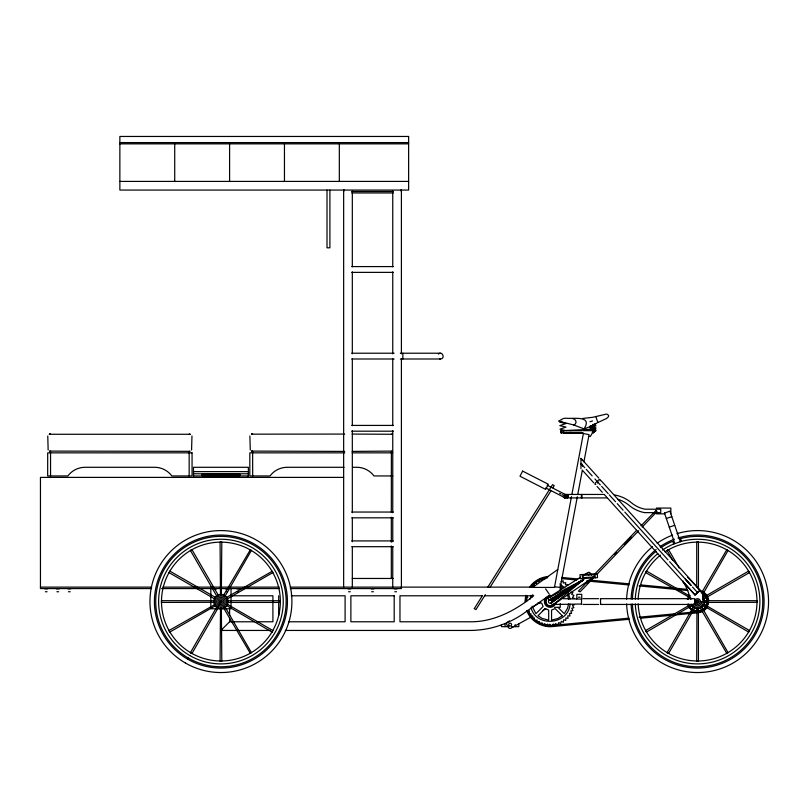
<?xml version="1.0" encoding="UTF-8"?>
<svg xmlns="http://www.w3.org/2000/svg" width="809" height="809" viewBox="0 0 809 809"><rect width="100%" height="100%" fill="white"/><g stroke="black" fill="none" stroke-linecap="round" stroke-linejoin="round"><path stroke-width="1.21" d="M702.859 592.319L702.849 593.553L706.035 596.981L707.167 601.522M213.889 601.562L213.97 600.723L161.436 600.693L161.436 602.432L213.94 602.311M581.732 604.02L555.904 604.454L555.904 603.585M600.794 604.02L600.743 604.444M525.001 601.562L525.789 595.313M526.163 601.562L526.912 595.606M592.39 577.333A1.76 1.76 0 0 1 591.652 578.445L552.608 605.193L551.121 603.008C553.022 601.856 551.03 598.822 549.22 600.116L547.814 597.982L580.437 577.282M707.187 602.118L705.448 607.094L702.394 609.855L703.486 610.421L703.385 609.197M707.622 602.149L706.732 605.739M708.775 602.209L706.753 608.014L703.81 610.896M564.551 497.565L564.682 496.766L564.449 497.909L607.508 497.909M566.391 495.047L568.343 496.048L567.645 497.424L564.773 496.18L564.793 494.451M557.725 569.536L532.615 587.415L554.458 587.415L571.488 496.595M571.953 494.127L583.38 433.543L589.063 434.615L583.906 461.939M577.343 496.716L560.232 587.395L554.458 586.859M577.808 494.238L582.268 470.636M530.178 599.044L531.038 595.363M568.636 603.898L567.473 608.429L564.278 613.667L558.038 607.428M570.072 604.08C568.636 624.75 536.266 627.824 531.038 607.761M47.761 435.99L48.146 450.016M249.89 435.99L250.284 450.016M690.906 608.469L690.674 609.673L691.816 609.238M704.224 594.655L704.467 593.452L703.314 593.887M214.79 604.606L168.97 630.555L169.314 631.364M169.425 631.556L169.839 632.062L169.607 631.455M214.496 604.283L215.295 605.516M226.51 597.477L272.218 571.245M226.955 598.347L227.369 598.842L226.54 597.355M227.369 598.842L272.886 572.57L272.431 571.569M691.998 605.779L691.129 604.283L645.612 630.555L645.845 631.172L646.482 632.062L691.938 605.516M646.482 632.062L646.249 631.455M748.719 571.326L749.528 572.57L704.002 598.842L703.436 597.679M169.162 572.388L169.708 571.488M214.79 598.518L215.346 597.477M226.955 604.778L227.369 604.283L272.886 630.555L272.542 631.364L272.016 632.062L226.56 605.516M272.016 632.062L272.249 631.455M581.519 598.68L581.519 604.444M703.436 605.445L704.002 604.283L749.528 630.555L748.719 631.799M700.23 610.775L699.886 611.958L699.067 611.038M280.369 602.311L280.399 600.723L227.865 600.693L227.916 602.311M757.173 601.562L757.062 600.693L704.497 600.693L704.396 601.34L704.497 602.432L757.113 602.311M757.062 600.693L757.062 602.432M190.56 550.464L191.935 549.604L218.218 595.121M218.036 595.313L216.711 595.99L217.216 595.576M250.345 653.379L223.648 608.004L225.023 607.144M249.93 653.52L251.427 652.651L225.145 607.134M672.704 560.222L667.071 550.474L668.568 549.604L679.206 568.029M726.826 653.46L700.281 608.004L701.656 607.144M726.563 653.52L728.07 652.651L701.787 607.134M532.049 596.921L532.777 594.696M688.226 599.247L688.803 597.568M567.372 497.747L568.07 495.907L567.311 497.909M703.203 605.516L748.659 632.062M689.753 607.124L689.298 608.267L690.512 608.055M705.387 596L705.842 594.858L704.629 595.07M400.829 190.793L401.264 189.741M691.27 598.427L645.612 572.57L645.845 571.953L646.482 571.063L689.834 596.091M592.805 424.442L593.533 424.381M527.306 610.603L529.47 610.926L528.621 613.384L531.149 613.991L530.269 615.993L532.858 616.266L532.231 618.369L534.365 617.874L534.476 620.473L537.065 620.099L536.974 622.283L539.482 621.595L539.674 623.769L542.081 622.768L542.546 624.902L544.801 623.608L545.529 625.67L547.612 624.103L548.583 626.055L551.667 626.055L553.295 624.022L554.721 625.67L555.449 623.608L557.714 624.902L558.776 622.525L560.576 623.769L561.335 621.282L563.276 622.283L563.721 619.714L565.774 620.473L565.885 617.874L568.019 618.369L567.807 615.77L569.981 615.993L569.445 613.434L571.639 613.384L570.79 610.926L572.944 610.603L571.791 608.257L573.905 607.67L572.469 605.496L574.481 604.636M697.934 612.201L698.491 611.108M565.633 494.653L564.227 497.404L567.301 497.353M218.086 607.984L191.935 653.52L190.934 653.065L190.428 652.651L216.711 607.134L218.036 607.802M250.345 549.746L223.648 595.121L224.154 595.535L225.145 595.99L251.417 550.433M592.046 433.543L590.378 436.425L588.719 436.425M667.769 653.176L667.071 652.651L693.353 607.134L694.526 607.701M701.534 592.957L726.826 549.665M702.414 594.908L728.07 550.474L726.573 549.645M191.581 450.016L191.966 435.99M189.286 434.099L190.449 434.271L49.268 434.271L50.249 434.079M251.73 434.16L344.664 434.079M474.307 608.59L482.376 595.748M487.776 587.203L552.577 484.631L554.226 485.673L552.881 487.807M485.38 594.655L475.925 609.622L474.276 608.57M490.102 587.182L550.858 491.012M688.206 606.629L688.864 605.597M706.277 597.527L706.935 596.496M566.098 430.813L559.98 429.174L566.027 427.112L559.808 425.635L565.865 423.572L559.636 422.086L561.881 421.236M595.778 423.542L594.271 424.199M548.583 626.055L549.796 624.245L551.667 626.055M584.047 428.881C592.886 415.169 573.591 419.092 566.128 418.223A11.771 11.771 0 0 0 563.276 418.556L558.594 421.125L573.793 425.008L584.047 428.881A65.569 65.569 0 0 0 597.831 422.45A70.565 70.565 0 0 0 604.101 419.598C606.356 418.981 611.361 415.786 607.063 414.218A3.236 3.236 0 0 0 605.456 414.299L592.643 417.313L582.733 418.465M529.804 586.798C534.152 580.822 541.17 576.959 548.553 576.483M530.734 587.476C534.698 582.086 540.938 578.384 547.622 577.768M705.812 607.347L701.524 610.825L697.874 611.634M566.401 494.451L566.027 494.855L547.147 485.178M706.864 599.196L707.703 598.296L706.5 598.063M227.865 602.432L280.43 602.432M588.851 580.215L578.425 591.106L580.154 591.804L594.13 577.211M594.939 573.864L636.653 530.31M641.001 525.769L655.957 510.519M587.081 583.309L588.821 581.509M591.419 578.789L593.149 576.979M614.81 554.367L616.549 552.557M624.346 544.417L631.273 537.176M596.749 574.471L638.685 530.694M642.174 527.053L657.029 511.541L655.775 510.348M607.872 498.455L695.012 594.939L700.129 590.307L687.64 577.221M221.079 630.292L229.594 621.777L254.35 621.777M560.465 589.185L562.245 587.395L560.121 585.807M226.54 605.769L227.369 604.283M220.493 594.726L220.068 542.07L220.928 541.959L221.797 542.07L221.363 594.726M220.068 594.625L221.797 594.625M221.363 608.398L221.797 661.054L220.928 661.165L220.068 661.054L220.493 608.398M221.797 608.499L220.088 608.52M696.701 587.122L696.701 542.07L697.793 541.959L698.44 542.07L698.44 589.619M698.44 542.07L697.793 542.172M697.793 608.388L698.41 608.469L698.44 661.054L697.57 661.165L696.701 661.054L696.954 608.419M698.41 608.52L696.731 608.52M698.207 592.036L696.923 593.189M690.947 599.408L689.238 595.111A49.086 49.086 0 0 0 682.897 581.499L683.261 581.175M682.897 581.499L695.012 594.939L700.129 590.307L699.482 590.873M695.659 594.362L695.012 594.939M694.982 610.805L694.061 611.614L693.859 610.411M549.22 600.116L583.562 579.588L552.537 605.233A4.328 4.328 0 0 1 546.985 598.69L583.562 579.588L551.121 603.008M438.357 354.069C442.26 350.378 445.769 358.842 440.399 358.994L400.364 358.994M707.147 600.945L708.138 600.217L706.995 599.762M49.895 434.271L50.482 434.079L49.754 434.271M252.034 434.271L252.62 434.079L251.892 434.271M551.465 602.715L583.562 579.588L549.624 599.914A1.729 1.729 0 0 0 549.018 602.857A1.729 1.729 0 0 0 551.869 601.906L583.562 579.588L550.069 599.833M551.718 602.341L583.562 579.588L550.514 599.863M545.61 597.952L524.141 613.111A94.663 94.663 0 0 1 469.544 630.444L285.294 630.444M548.684 595.788L549.857 594.959M551.9 601.461L583.562 579.588L550.949 600.015M551.809 601.016L583.562 579.588L551.323 600.268M551.617 600.612L583.562 579.588M567.918 495.826L566.088 496.443M584.644 574.612L587.809 572.61A1.76 1.76 0 0 1 590.226 573.126L591.49 575.057M509.518 620.897L507.385 622.182A1.76 1.76 0 0 0 506.768 624.568L508.497 627.572A1.76 1.76 0 0 0 510.883 628.229L532.686 616.145M531.938 607.417L540.473 602.29M573.793 425.008C577.444 423.825 576.311 418.89 572.752 418.647M525.577 601.562L527.468 600.46L525.779 598.488L527.792 597.629L526.356 595.454M169.839 632.062L215.356 605.779M748.659 571.063L703.152 597.477M542.495 610.714L545.772 608.894M667.769 549.948L668.537 549.594M191.328 549.837L191.895 549.594M707.096 602.715L708.199 602.179M589.953 421.742L592.532 420.953M595.161 429.296L596.041 428.81L589.822 427.334L595.879 425.271L592.795 424.654M49.592 434.16L50.249 434.079L49.521 434.271M391.92 451.331L392.517 451.098L352.208 451.402M664.492 513.088L669.933 511.157L680.318 541.747M666.333 518.518L671.804 516.658M669.255 527.144L674.726 525.284M662.46 550.069A62.313 62.313 0 0 1 673.725 543.992L681.441 541.373A62.313 62.313 0 0 1 758.802 589.973A62.313 62.313 0 0 1 704.548 663.491A62.313 62.313 0 0 1 635.298 603.888M701.979 611.887L697.995 612.777M251.437 434.271L252.054 434.099M687.235 599.004L688.419 598.68M706.722 604.444L707.905 604.121L707.005 603.281M251.66 434.271L252.388 434.079M544.801 579.517L542.546 578.223L542.081 580.356L539.674 579.355L538.915 581.843L536.974 580.842L536.529 583.41L534.476 582.652L534.365 585.251L532.231 584.755L532.443 587.354L530.269 587.132M594.534 429.478L592.228 430.034M49.43 434.271L50.249 434.079M563.954 431.51L563.206 431.723M590.145 425.878L595.94 427.081L589.983 428.992L596.112 430.631L593.027 431.601M251.387 550.484L249.941 549.645M190.428 652.651L191.935 653.52M667.071 652.651L668.568 653.52L694.729 607.984M568.019 584.755L565.41 584.806L565.774 582.652L563.195 583.026L563.276 580.842L561.052 581.691M391.93 451.331L391.607 452.848M697.904 611.189L701.878 610.128L701.757 611.351L700.786 610.603M629.129 618.147L551.637 625.478C541.534 626.217 531.483 619.846 527.842 610.38M639.13 617.196L675.373 613.758M677.871 613.525L696.62 611.746M629.22 619.289L551.698 626.641C541.1 627.4 530.583 620.725 526.77 610.815M640.475 618.228L696.751 612.898M689.106 597.052L687.883 597.143L688.611 598.134M706.035 606.072L707.258 605.981L706.53 604.99M571.478 432.421L561.416 432.896L561.315 430.712L595.252 429.104L595.353 431.298L592.845 431.419M583.259 432.886L563.863 432.936M582.136 430.782L566.391 430.772M582.177 432.977L568.96 432.987M119.863 142.586L408.626 142.586M119.863 143.86L408.626 143.86M119.863 181.408L408.626 181.408M351.763 191.511L393.305 191.511M351.763 192.957L393.305 192.957M351.763 266.586L393.305 266.586M351.763 272.37L393.305 272.37M351.733 353.22L394.125 353.22M400.364 353.22L440.399 353.22M351.733 358.994L394.125 358.994M351.763 425.413L393.305 425.413M583.38 430.651L592.046 430.651M351.763 431.187L393.305 431.187M352.208 434.079L392.587 434.271L391.425 434.099M344.664 451.402L251.559 451.098M344.685 452.848L249.829 452.848L249.809 475.945L270.024 475.945A21.459 21.459 0 0 1 287.347 467.289L344.047 467.289M352.208 452.848L392.759 452.848M352.876 467.289L356.648 467.289A21.459 21.459 0 0 1 373.98 475.945L392.759 475.945M193.493 471.617L248.363 471.617M193.493 473.781L248.363 473.781M202.159 474.6L239.697 474.6M202.159 475.419L239.697 475.419M193.493 475.945L248.363 475.945M343.653 477.391L40.45 477.391L40.45 588.568L151.596 588.568M604.495 494.451L564.692 494.451L564.449 497.909M564.449 496.109L564.793 496.059M656.402 508.062L670.843 508.062L670.843 513.836M351.763 512.046L393.305 512.046M656.402 513.836L664.826 513.836M351.763 517.821L393.305 517.821M351.763 540.918L393.305 540.918M351.763 546.692L393.305 546.692M352.249 578.465L393.164 578.465M40.45 587.122L151.627 587.122M162.872 587.122L279.226 587.122M290.35 587.122L533.748 587.122M161.608 588.568L279.226 588.568M290.35 588.568L401.406 588.568L401.406 358.872M44.778 588.861L47.67 588.861M56.337 588.861L59.219 588.861M67.885 588.861L70.767 588.861M214.719 588.861L216.6 588.861M225.266 588.861L227.723 588.861M236.815 588.861L239.697 588.861M347.991 588.861L350.873 588.861M371.088 588.861L373.98 588.861M394.195 588.861L397.077 588.861M45.355 591.743L47.094 591.743M56.913 591.743L58.642 591.743M68.462 591.743L70.191 591.743M226.935 591.743L227.572 591.743M237.391 591.743L238.261 591.743M348.568 591.743L350.297 591.743M371.665 591.743L373.404 591.743M394.772 591.743L396.501 591.743M232.072 595.788L272.906 595.788L272.906 621.777L256.817 621.777M291.22 595.788L345.099 595.788L345.099 621.777L288.712 621.777M481.952 595.788L399.97 595.788L399.97 621.777L469.432 621.777C493.419 622.313 515.525 610.573 533.657 595.788L484.47 595.788M578.425 597.234L580.154 597.234M563.226 598.67L581.732 599.105M583.168 598.67L598.68 598.67M700.452 601.562A2.892 2.892 0 0 0 696.124 599.064A2.892 2.892 0 0 0 696.124 604.06A2.892 2.892 0 0 0 700.452 601.562L703.345 601.562L703.345 597.709A10.659 10.659 0 0 0 701.737 592.087L601.178 480.738M537.864 603.008L541.646 603.008L543.102 606.538L535.973 613.667L532.049 606.204M583.168 604.454L598.68 604.454M554.458 607.337L560.232 607.337L560.232 603.595M508.689 626.651L501.469 626.651L501.469 624.629M511.581 626.651L518.802 626.651L518.802 623.618M220.928 630.444L270.145 630.444M567.857 433.098L563.408 432.987M697.793 660.953L698.44 661.054M561.699 577.434L577.96 578.971M590.459 580.154L629.23 583.835M640.485 584.897L672.997 587.971M675.505 588.214L686.76 589.276M561.638 578.587L576.625 580.013M586.626 580.953L629.099 584.978M639.1 585.928L687.822 590.54M688.853 595.444L690.077 595.566M705.064 607.559L706.287 607.68M439.651 358.903L440.399 358.994M570.79 592.198L572.944 592.522L571.599 594.241L573.905 595.454L572.469 597.629L574.481 598.488M688.641 605.061L687.438 604.829L688.277 603.929L690.087 607.63L692.292 609.571M582.44 464.386L580.953 463.375M251.933 451.098L252.539 451.23L251.811 451.098L252.388 452.848M49.794 451.098L50.249 451.402M699.259 590.459C704.103 591.177 708.118 595.293 708.704 600.147M703.83 608.833L705.013 609.177L704.69 607.994M564.884 496.109L566.088 494.451L566.088 497.909M692.787 609.915L696.721 611.119L695.973 612.089L695.548 610.937M559.606 493.298L560.95 493.986M562.245 494.653L564.085 495.593M545.741 487.918L565.228 497.909M559.798 583.977L564.783 587.799M169.85 571.103L215.356 597.345M168.97 572.57L214.496 598.842M224.447 595.464L225.145 595.99M580.953 463.84L582.996 466.51M702.576 592.825L705.387 595.222M593.27 430.782L593.159 432.845L593.391 431.177M580.953 458.481L582.702 460.624M704.497 600.693L704.609 601.562M227.865 600.693L227.966 601.562M685.435 579.214L691.098 585.473L685.466 579.193M697.57 592.623L692.494 587M598.862 478.17L580.953 458.339L580.953 468.644M580.953 463.496L584.755 467.703M586.262 469.372L592.127 475.864M594.928 478.968L600.308 484.925M601.674 486.431L608.176 493.642M609.298 494.875L615.507 501.762M617.206 503.633L623.122 510.186M624.811 512.067L667.961 559.838M669.65 561.709L690.805 585.129M582.197 470.019L593.735 482.801M597.052 486.472L602.311 492.297M604.505 494.724L606.73 497.191M545.6 588.912L549.129 593.917M190.428 550.474L216.711 595.99M568.282 593.017L570.072 599.044M49.571 451.098L189.286 451.331C191.288 450.583 188.821 451.432 189.468 452.848M706.419 596.769L707.562 600.288M343.805 189.741L344.24 190.793M680.703 539.178L681.441 541.373M664.462 513.017L674.848 543.608M672.977 541.797L673.725 543.992M595.899 416.706L597.821 422.429M567.473 594.696L568.636 599.226M701.069 591.51L701.282 592.714M595.05 573.763L595.282 577.798M582.247 574.521L582.48 578.566M581.974 494.451L581.974 497.909M581.742 598.963L581.742 594.342L576.837 594.342L576.837 598.963M581.398 494.451L581.398 497.909M560.232 587.122L560.232 590.337M515.191 624.629L515.191 626.651M505.079 623.618L505.079 626.651M402.852 353.22L402.852 358.994M401.406 189.882L401.406 353.826M392.749 191.146L392.749 266.808M392.749 271.854L392.749 353.826M392.749 358.872L392.749 425.706M392.749 430.752L392.749 512.724M392.749 517.76L392.749 541.727M392.749 546.773L392.749 587.122M391.384 451.402L391.323 512.198M391.323 517.204L391.323 542.202M391.323 545.954L391.323 578.465M352.319 191.146L352.319 266.808M352.319 271.854L352.319 353.826M352.319 358.872L352.319 425.706M352.319 430.752L352.319 512.724M352.319 517.76L352.319 541.727M352.319 546.773L352.319 587.122M343.653 189.882L343.653 587.122M339.325 143.86L339.325 181.408M329.9 190.064L329.9 247.817L327.008 247.817L327.008 190.064M284.455 143.86L284.455 181.408M278.68 595.788L278.68 615.588M252.62 451.402L252.691 475.945M248.363 477.391L248.363 467.289L193.493 467.289L193.493 477.391M231.04 588.568L231.04 608.783L210.825 608.783L210.825 588.325M229.594 143.86L229.594 181.408M229.594 608.166L229.594 615.588M229.594 618.066L229.594 621.777M189.245 451.402L189.245 452.848M189.164 452.848L189.164 475.945M174.724 143.86L174.724 181.408M50.552 452.848L50.552 475.945M50.482 451.402L50.482 452.848M50.249 451.402L50.249 452.848M592.451 430.701A1.102 1.102 0 0 1 593.968 431.035A1.102 1.102 0 0 1 593.634 432.552A1.102 1.102 0 0 1 592.117 432.218M594.069 430.944A1.102 1.102 0 0 1 592.643 432.512M562.012 432.319A1.102 0.738 -87.5 0 1 560.991 432.775A1.102 0.738 -87.5 0 1 560.728 431.288A1.102 0.738 -87.5 0 1 561.739 430.833M561.851 432.33A1.102 0.556 -89.2 0 1 561.011 432.663A1.102 0.556 -89.2 0 1 561.011 430.985A1.102 0.556 -89.2 0 1 561.84 431.237M702.677 596.455A7.22 7.22 0 0 1 701.959 607.286A7.22 7.22 0 0 1 691.321 605.172M702.566 598.67A5.774 5.774 0 0 1 700.452 606.568A5.774 5.774 0 0 1 692.565 604.454M701.899 601.562A4.328 4.328 0 0 1 693.819 603.726M676.971 533.637A70.98 70.98 0 0 1 767.033 586.96A70.98 70.98 0 0 1 706.065 672.036A70.98 70.98 0 0 1 626.631 603.878M626.631 599.247A70.98 70.98 0 0 1 652.539 546.692M657.171 543.193A70.98 70.98 0 0 1 672.562 535.133M665.018 551.839A59.431 59.431 0 0 1 752.33 578.475A59.431 59.431 0 0 1 710.433 659.588A59.431 59.431 0 0 1 638.18 603.787M638.18 599.338A59.431 59.431 0 0 1 660.518 555.095M635.298 599.236A62.313 62.313 0 0 1 657.808 553.578M680.693 538.582A65.205 65.205 0 0 1 761.633 589.437A65.205 65.205 0 0 1 704.872 666.353A65.205 65.205 0 0 1 632.405 603.999M632.405 599.125A65.205 65.205 0 0 1 655.968 551.354M660.842 547.683A65.205 65.205 0 0 1 672.613 541.322M677.962 538.005A66.51 66.51 0 0 1 762.594 587.577A66.51 66.51 0 0 1 705.842 667.556A66.51 66.51 0 0 1 631.101 604.05M631.101 599.075A66.51 66.51 0 0 1 656.099 549.564M660.104 546.611A66.51 66.51 0 0 1 674.433 539.209M617.732 499.254A32.168 32.168 0 0 1 627.683 504.229L631.081 506.889A33.594 33.594 0 0 0 644.51 512.623L660.731 512.673L660.731 509.215L645.147 509.215A30.176 30.176 0 0 1 633.103 504.078L629.746 501.449A35.596 35.596 0 0 0 614.709 494.987M598.104 482.144A1.729 0.839 -42.1 0 1 597.8 480.87A1.729 0.839 -42.1 0 1 599.762 479.515A1.729 0.839 -42.1 0 1 600.066 480.799M595.869 484.409A1.729 0.839 -42.1 0 1 595.121 483.408A1.729 0.839 -42.1 0 1 597.103 481.84A1.729 0.839 -42.1 0 1 597.507 483.104M555.702 603.059A5.774 5.774 0 0 1 548.633 607.144A5.774 5.774 0 0 1 544.548 600.066A5.774 5.774 0 0 1 551.617 595.98M588.305 574.794A1.446 1.446 0 0 1 589.053 574.754M549.624 599.914A1.729 1.729 0 0 1 551.869 601.906M554.296 603.635A4.621 4.621 0 0 1 548.472 605.86A4.621 4.621 0 0 1 545.741 600.238A4.621 4.621 0 0 1 551.101 597.032M600.521 599.429L600.581 604.444L694.678 604.454L694.678 598.68L600.591 598.67L600.521 599.429M220.23 601.38C221.12 604.131 222.374 599.429 220.23 601.38M696.873 601.38C697.752 604.131 699.016 599.429 696.873 601.38M522.634 471.091L519.995 476.228L545.691 489.405L548.33 484.267L522.634 471.091M545.145 608.58L538.005 615.73L542.182 618.44L548.684 620.149L548.684 610.047L545.145 608.58M562.245 615.73L558.068 618.44L551.566 620.149L551.566 610.047L555.105 608.58L562.245 615.73M597.295 573.632L579.992 574.663L580.235 578.698L597.538 577.666L597.295 573.632M594.231 574.683L583.158 575.341L583.299 577.646L594.372 576.989L594.231 574.683M408.626 136.458L119.863 136.458L119.863 190.064L408.626 190.064L408.626 136.458M192.036 452.848L47.691 452.848L47.67 475.945L67.885 475.945A21.459 21.459 0 0 1 85.208 467.289L154.509 467.289A21.459 21.459 0 0 1 171.842 475.945L192.057 475.945L192.057 452.848M239.697 474.307L202.159 474.307L202.159 475.712L239.697 475.712L239.697 474.307M394.195 595.788L350.873 595.788L350.873 621.777L394.195 621.777L394.195 595.788M696.852 602.816A1.446 1.446 0 0 0 699.016 601.562A1.446 1.446 0 0 0 696.852 600.308A1.446 1.446 0 0 0 696.852 602.816M185.443 663.036A70.98 70.98 0 0 0 291.907 601.562A70.98 70.98 0 0 0 185.443 540.088A70.98 70.98 0 0 0 185.443 663.036M191.217 653.035A59.431 59.431 0 0 0 280.359 601.562A59.431 59.431 0 0 0 191.217 550.09A59.431 59.431 0 0 0 191.217 653.035M509.114 625.65A1.446 1.446 0 0 0 511.531 625.003A1.446 1.446 0 0 0 509.761 623.233A1.446 1.446 0 0 0 509.114 625.65M217.318 607.812A7.22 7.22 0 0 0 228.148 601.562A7.22 7.22 0 0 0 217.318 595.313A7.22 7.22 0 0 0 217.318 607.812M218.046 606.568A5.774 5.774 0 0 0 226.702 601.562A5.774 5.774 0 0 0 218.046 596.557A5.774 5.774 0 0 0 218.046 606.568M219.482 604.06A2.892 2.892 0 0 0 223.82 601.562A2.892 2.892 0 0 0 219.482 599.064A2.892 2.892 0 0 0 219.482 604.06M218.764 605.314A4.328 4.328 0 0 0 225.266 601.562A4.328 4.328 0 0 0 218.764 597.811A4.328 4.328 0 0 0 218.764 605.314M220.21 602.816A1.446 1.446 0 0 0 222.374 601.562A1.446 1.446 0 0 0 220.21 600.308A1.446 1.446 0 0 0 220.21 602.816M189.771 655.533A62.313 62.313 0 0 0 283.251 601.562A62.313 62.313 0 0 0 189.771 547.592A62.313 62.313 0 0 0 189.771 655.533M188.325 658.03A65.205 65.205 0 0 0 286.133 601.562A65.205 65.205 0 0 0 188.325 545.094A65.205 65.205 0 0 0 188.325 658.03M187.678 659.163A66.51 66.51 0 0 0 287.438 601.562A66.51 66.51 0 0 0 187.678 543.961A66.51 66.51 0 0 0 187.678 659.163"/></g></svg>
